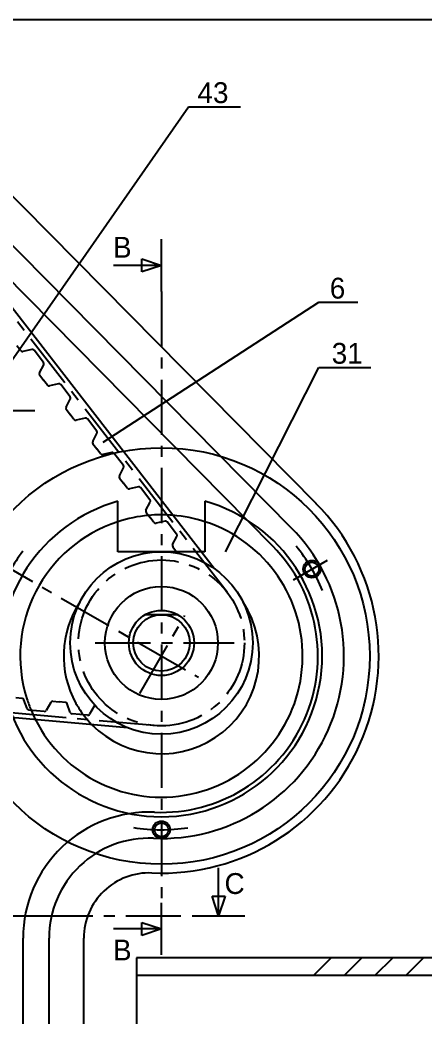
# Model space of a CAD drawing. Header units: millimetres. Extents: x 1 to 584, y 10 to 410.
# Drawn here: x 187.7 to 281, y 180.9 to 410.4 of the extents above; entities that cross this region are included whole.
import ezdxf

# ---------------------------------------------------------------- set-up
doc = ezdxf.new("R2010")
doc.units = ezdxf.units.MM
doc.linetypes.add('CENTERX2', pattern=[20.32, 12.7, -2.54, 2.54, -2.54])
for name, color, linetype in [('AXES', 179, 'Continuous'), ('COUPES', 179, 'Continuous'), ('FORMAT', 179, 'Continuous'), ('PIECE26', 179, 'Continuous'), ('PIECE32', 179, 'Continuous'), ('PIECE46', 179, 'Continuous'), ('PIECE8', 179, 'Continuous'), ('PIECE_29_', 179, 'Continuous'), ('PIECE_31_', 179, 'Continuous'), ('PIECE_6_', 179, 'Continuous'), ('PIECE_9_', 179, 'Continuous'), ('REP╚RES', 179, 'Continuous')]:
    doc.layers.add(name, color=color, linetype=linetype)
doc.styles.add('SLDTEXTSTYLE0', font='TXT')

msp = doc.modelspace()

# ---------------------------------------------------------------- linework, layer by layer
at = {"layer": 'AXES', "color": 7, "linetype": 'CENTERX2'}
for p, q in [((220.31, 347.93), (220.31, 207.17)), ((109.23, 328.13), (228.82, 259.09)), ((250.73, 281.56), (258.55, 286.07)), ((215.35, 255.4), (225.7, 273.33)), ((205.06, 267), (237.08, 267)), ((191.79, 204.21), (227.48, 204.21))]:
    msp.add_line(p, q, dxfattribs=at)
at = {"layer": 'AXES', "color": 7}
msp.add_line((184.44, 204.21), (191.79, 204.21), dxfattribs=at)
for start, end in [(22.1777, 39.2144), (142.9466, 158.299), (260.7467, 278.76)]:
    msp.add_arc((220.31, 264), 40, start, end, dxfattribs=at)
at = {"layer": 'COUPES', "color": 7}
for p, q in [((220.31, 347.93), (220.31, 359.93)), ((220.31, 353.93), (209.31, 353.93)), ((215.81, 352.43), (215.81, 355.43)), ((215.81, 355.43), (220.31, 353.93)), ((220.31, 353.93), (215.81, 352.43)), ((233.48, 204.21), (233.48, 215.21)), ((220.31, 195.17), (220.31, 207.17)), ((233.48, 204.21), (231.98, 208.71)), ((231.98, 208.71), (234.98, 208.71)), ((234.98, 208.71), (233.48, 204.21)), ((215.81, 199.67), (215.81, 202.67)), ((215.81, 202.67), (220.31, 201.17)), ((227.48, 204.21), (239.48, 204.21)), ((220.31, 201.17), (209.31, 201.17)), ((220.31, 201.17), (215.81, 199.67))]:
    msp.add_line(p, q, dxfattribs=at)
at = {"layer": 'FORMAT', "color": 7}
msp.add_line((583.5, 410.42), (9.5, 410.42), dxfattribs=at)
at = {"layer": 'PIECE26', "color": 7}
for radius in [21, 13, 7.5]:
    msp.add_circle((220.31, 267), radius, dxfattribs=at)
at = {"layer": 'PIECE26', "color": 7, "linetype": 'CENTERX2'}
msp.add_circle((220.31, 267), 19.1, dxfattribs=at)
at = {"layer": 'PIECE32', "color": 7}
for centre, radius in [((254.95, 284), 2), ((254.95, 284), 1.6), ((220.31, 224), 2), ((220.31, 224), 1.6)]:
    msp.add_circle(centre, radius, dxfattribs=at)
at = {"layer": 'PIECE46', "color": 7}
for p, q in [((411.55, 194.53), (214.55, 194.53)), ((214.55, 194.53), (214.55, 190.53)), ((255.4, 190.53), (259.4, 194.53)), ((262.47, 190.53), (266.47, 194.53)), ((269.54, 190.53), (273.54, 194.53)), ((276.61, 190.53), (280.61, 194.53)), ((214.55, 190.53), (214.55, 128.53)), ((214.55, 190.53), (386.55, 190.53))]:
    msp.add_line(p, q, dxfattribs=at)
at = {"layer": 'PIECE8', "color": 7}
for p, q in [((179.31, 376.66), (255.89, 299.14)), ((173.62, 371.04), (250.19, 293.52)), ((245.94, 289.28), (183.97, 352.12)), ((188.45, 70.5), (188.45, 199.06)), ((194.45, 67.5), (194.45, 199.06)), ((202.45, 52.5), (202.45, 199.06))]:
    msp.add_line(p, q, dxfattribs=at)
msp.add_circle((220.31, 264), 47.94, dxfattribs=at)
for centre, radius, start, end in [((220.31, 264), 50, 267.4774, 44.6459), ((220.31, 264), 32.5, 95.3375, 107.9202), ((220.31, 264), 32.5, 85.332, 95.3375), ((220.31, 264), 32.5, 72.0798, 85.332), ((220.31, 264), 42, 267.4774, 44.6459), ((220.31, 264), 36, 267.4774, 44.6041), ((217.45, 199.06), 29, 87.4774, 180), ((217.45, 199.06), 23, 87.4774, 180), ((217.45, 199.06), 15, 87.4774, 180)]:
    msp.add_arc(centre, radius, start, end, dxfattribs=at)
at = {"layer": 'PIECE_29_', "color": 7}
msp.add_line((224.05, 273.5), (216.57, 273.5), dxfattribs=at)
msp.add_circle((220.31, 267), 6.5, dxfattribs=at)
at = {"layer": 'PIECE_31_', "color": 7}
for p, q in [((210.31, 297.19), (210.31, 299.62)), ((230.31, 299.62), (230.31, 297.19)), ((210.31, 294.92), (210.31, 297.19)), ((230.31, 297.19), (230.31, 294.92)), ((210.31, 293.15), (210.31, 294.92)), ((230.31, 294.92), (230.31, 293.15)), ((210.31, 288), (210.31, 293.15)), ((230.31, 293.15), (230.31, 288)), ((223.77, 288), (210.31, 288)), ((229.46, 288), (223.77, 288)), ((230.31, 288), (229.46, 288))]:
    msp.add_line(p, q, dxfattribs=at)
for radius, start, end in [(37, 105.6804, 74.3196), (32.5, 107.9202, 197.7167), (32.5, 206.6534, 72.0798), (22.5, 146.633, 208.9737), (22.5, 224.3909, 33.367), (32.5, 197.7167, 202.5653), (22.5, 208.9737, 212.2102), (32.5, 202.5653, 206.6534), (22.5, 212.2102, 224.3909)]:
    msp.add_arc((220.31, 264), radius, start, end, dxfattribs=at)
at = {"layer": 'PIECE_6_', "color": 7, "linetype": 'CENTERX2'}
for p, q in [((235.41, 278.7), (172.77, 359.51)), ((218.61, 247.98), (116.78, 257.09))]:
    msp.add_line(p, q, dxfattribs=at)
at = {"layer": 'PIECE_6_', "color": 7}
for p, q in [((232.47, 284.13), (173.56, 360.12)), ((187.92, 334.28), (187.05, 335.41)), ((190.5, 334.57), (188.43, 334.1)), ((193.17, 331.6), (191, 334.39)), ((192.25, 329.17), (193.22, 331.06)), ((192.29, 328.64), (193.17, 327.51)), ((194.05, 326.38), (193.17, 327.51)), ((196.62, 326.66), (194.55, 326.2)), ((199.29, 323.69), (197.13, 326.48)), ((198.37, 321.27), (199.34, 323.16)), ((198.42, 320.74), (199.3, 319.6)), ((200.18, 318.47), (199.3, 319.6)), ((202.75, 318.76), (200.68, 318.29)), ((205.42, 315.79), (203.26, 318.58)), ((204.5, 313.37), (205.47, 315.25)), ((204.55, 312.83), (205.43, 311.7)), ((206.3, 310.57), (205.43, 311.7)), ((208.88, 310.86), (206.81, 310.39)), ((211.55, 307.89), (209.38, 310.68)), ((210.63, 305.46), (211.6, 307.35)), ((210.68, 304.93), (211.55, 303.8)), ((212.43, 302.67), (211.55, 303.8)), ((215, 302.96), (212.94, 302.49)), ((217.67, 299.98), (215.51, 302.77)), ((216.75, 297.56), (217.72, 299.45)), ((216.8, 297.03), (217.68, 295.9)), ((218.56, 294.76), (217.68, 295.9)), ((221.13, 295.05), (219.06, 294.58)), ((223.8, 292.08), (221.64, 294.87)), ((222.88, 289.66), (223.85, 291.54)), ((222.93, 289.12), (223.81, 287.99)), ((224.06, 287.66), (223.81, 287.99)), ((126.45, 255.22), (212.46, 247.53)), ((188.24, 254.21), (186.81, 254.34)), ((189.38, 251.89), (188.66, 253.88)), ((194.87, 253.33), (193.8, 251.49)), ((195.35, 253.58), (196.77, 253.45)), ((198.2, 253.32), (196.77, 253.45)), ((199.34, 251), (198.62, 252.99)), ((193.33, 251.25), (189.81, 251.56)), ((203.29, 250.35), (199.77, 250.67)), ((204.83, 252.44), (203.76, 250.6))]:
    msp.add_line(p, q, dxfattribs=at)
for centre, start, end in [((188.32, 334.59), 217.7839, 282.7839), ((190.61, 334.08), 37.7839, 102.7839), ((192.77, 331.29), 332.7839, 37.7839), ((192.69, 328.95), 152.7839, 217.7839), ((194.44, 326.68), 217.7839, 282.7839), ((196.73, 326.18), 37.7839, 102.7839), ((198.9, 323.39), 332.7839, 37.7839), ((198.82, 321.04), 152.7839, 217.7839), ((200.57, 318.78), 217.7839, 282.7839), ((202.86, 318.27), 37.7839, 102.7839), ((205.02, 315.48), 332.7839, 37.7839), ((204.94, 313.14), 152.7839, 217.7839), ((206.7, 310.88), 217.7839, 282.7839), ((208.99, 310.37), 37.7839, 102.7839), ((208.99, 310.37), 37.7839, 102.7839), ((211.15, 307.58), 332.7839, 37.7839), ((211.15, 307.58), 332.7839, 37.7839), ((211.07, 305.24), 152.7839, 217.7839), ((212.82, 302.97), 217.7839, 282.7839), ((215.11, 302.47), 37.7839, 102.7839), ((217.28, 299.68), 332.7839, 37.7839), ((217.2, 297.33), 152.7839, 217.7839), ((218.95, 295.07), 217.7839, 282.7839), ((221.24, 294.56), 37.7839, 102.7839), ((223.41, 291.77), 332.7839, 37.7839), ((223.32, 289.43), 152.7839, 217.7839), ((188.19, 253.71), 19.8858, 84.8858), ((195.3, 253.08), 84.8858, 149.8858), ((198.15, 252.82), 19.8858, 84.8858), ((205.26, 252.19), 119.926, 149.8858), ((189.85, 252.06), 199.8858, 264.8858), ((193.37, 251.74), 264.8858, 329.8858), ((199.81, 251.17), 199.8858, 264.8858), ((203.33, 250.85), 264.8858, 329.8858)]:
    msp.add_arc(centre, 0.5, start, end, dxfattribs=at)
at = {"layer": 'PIECE_9_', "color": 7, "linetype": 'CENTERX2'}
msp.add_line((142.22, 320.5), (191.2, 320.5), dxfattribs=at)
at = {"layer": 'REP╚RES', "color": 7}
for p, q in [((178.74, 321.86), (226.5, 390.42)), ((226.5, 390.42), (238.5, 390.42)), ((206.91, 313.19), (256.5, 345.42)), ((256.5, 345.42), (265.5, 345.42)), ((235.05, 287.95), (256.5, 330.42)), ((256.5, 330.42), (268.5, 330.42))]:
    msp.add_line(p, q, dxfattribs=at)

# ---------------------------------------------------------------- texts
at = {"layer": 'COUPES', "color": 7, "char_height": 4.8, "attachment_point": 1, "style": 'SLDTEXTSTYLE0'}
for s, insert in [('B', (209.16, 360.48)), ('C', (234.83, 214.02)), ('B', (209.16, 198.72))]:
    msp.add_mtext(s, dxfattribs=dict(at, insert=insert))
at = {"layer": 'REP╚RES', "color": 7, "char_height": 4.8, "attachment_point": 1, "style": 'SLDTEXTSTYLE0'}
for s, insert in [('43', (228.6, 396.08)), ('6', (259.05, 351.08)), ('31', (259.5, 336.08))]:
    msp.add_mtext(s, dxfattribs=dict(at, insert=insert))

doc.saveas('drawing.dxf')
